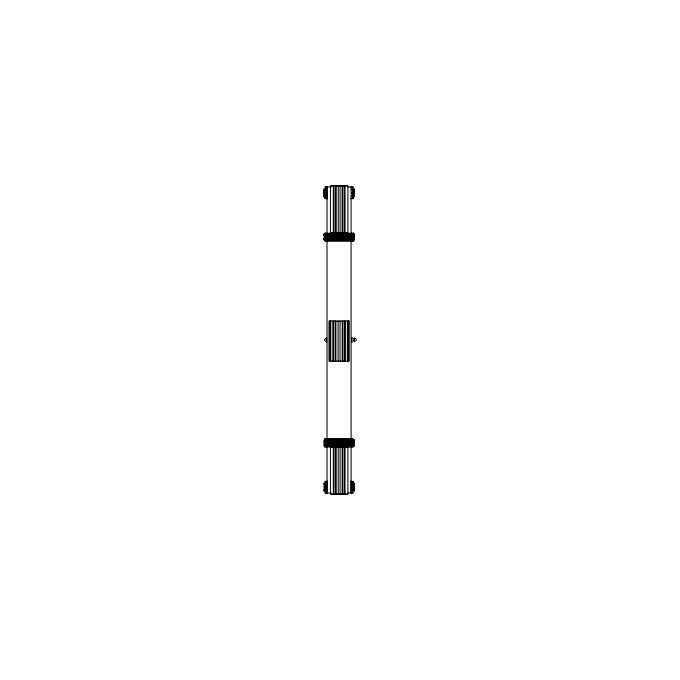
<?xml version="1.0" encoding="UTF-8"?>
<svg xmlns="http://www.w3.org/2000/svg" width="680" height="680" viewBox="0 0 680 680"><rect width="100%" height="100%" fill="white"/><g stroke="black" fill="none" stroke-linecap="round" stroke-linejoin="round"><path stroke-width="1.02" d="M327.233 198.645L327.233 187.008M351.101 481.355L351.101 492.991L351.101 446.394M325.38 235.799L325.38 238.382M354.475 340.306L353.949 341.113M324.861 235.679L325.023 234.541L353.796 234.541M324.581 440.36L324.428 441.498L353.515 441.498L353.311 440.36M353.745 239.641L353.906 238.501L324.81 238.501M353.311 445.46L353.464 444.32L324.377 444.32L324.581 445.46M325.201 239.369L325.414 240.814M325.363 233.368L353.404 233.368L353.685 234.192L353.566 234.812L325.15 234.812M324.929 439.187L352.971 439.187L353.243 440.011L353.132 440.631L324.717 440.631M352.844 239.989L352.265 240.941L351.313 240.1M325.482 440.011L326.069 439.059L327.021 439.9M325.414 233.368L325.201 234.812M325.15 239.369L353.617 239.369L353.685 239.989L353.353 240.814L325.363 240.814M324.981 439.187L324.76 440.631M324.981 446.633L324.76 445.188L353.183 445.188L353.243 445.808L352.92 446.633L324.929 446.633M353.949 338.81L354.382 339.023M327.454 240.1L326.502 240.941L325.924 239.989M350.88 439.9L351.824 439.059L352.41 440.011M330.82 186.006L347.523 186.006M347.514 493.994L330.803 493.994M324.802 187.263L325.354 187.008M353.532 198.407L352.971 198.654M324.802 481.593L325.354 481.346M353.447 492.779L352.971 492.991M326.238 233.368L326.986 233.427M352.096 446.633L351.348 446.573M326.587 187.008L325.907 187.425L325.865 188.938M351.747 198.654L352.427 198.245L352.469 196.732M326.587 481.346L325.907 481.754L325.865 483.267M351.747 492.991L352.427 492.575L352.469 491.062M351.781 233.427L352.529 233.368M326.553 446.573L325.805 446.633M333.327 186.15L333.974 186.15M335.537 186.15L336.183 186.15M338.266 186.15L340.076 186.15M342.159 186.15L342.805 186.15M344.369 186.15L345.015 186.15M325.252 187.008L331.219 186.966M347.956 186.966L353.073 187.008M323.808 188.938L326.238 188.938M354.526 188.938L352.129 188.938L352.129 189.371L354.526 189.371M323.808 189.371L326.238 189.371M325.006 190.111L324.037 190.111L324.037 192.958L325.006 192.958M353.149 190.306L353.812 190.306L353.812 192.771L353.149 192.771M323.808 190.408L326.238 190.408M354.526 190.408L352.129 190.408L352.937 190.842M326.238 190.842L323.808 190.842L323.825 192.295M353.362 190.842L354.526 190.842M353.149 191.539L353.812 191.539M323.808 192.227L326.238 192.227M354.526 192.227L352.129 192.227L352.129 193.443L354.526 193.443M323.808 193.443L326.238 193.443M325.006 194.004L324.037 194.004L324.037 196.851L325.006 196.851M353.149 194.2L353.812 194.2L353.812 196.665L353.149 196.665M324.037 194.718L325.006 194.718M325.397 194.828L326.204 195.262L325.397 195.262M352.937 194.828L352.129 195.262L352.937 195.262M353.71 194.828L354.526 194.828M353.71 195.262L354.526 195.262M353.149 195.432L353.812 195.432M324.037 196.146L325.006 196.146M326.238 196.299L323.808 196.299L323.825 194.667M354.526 196.299L352.129 196.299L352.129 196.732L354.526 196.732M323.808 196.732L326.238 196.732M325.252 198.645L327.666 198.654M350.668 198.654L353.073 198.645M330.438 232.755L347.905 232.755L347.905 186.269L346.962 185.487L345.015 185.487L345.015 232.755M326.145 233.427L352.623 233.427M325.142 233.623L324.164 233.623L324.164 236.47L325.142 236.47M353.566 233.809L354.238 233.809L354.238 236.275M325.04 234.192L353.727 234.192M324.164 234.328L325.142 234.328M353.566 235.042L354.238 235.042M324.164 235.756L353.957 235.679L353.745 234.541M326.655 236.002L352.113 236.002M324.751 236.215L354.017 236.215M324.751 237.023L354.017 237.023M324.751 237.158L354.017 237.158M325.142 237.516L324.164 237.516L324.164 240.354L325.142 240.354M353.566 237.702L354.238 237.702L354.238 240.167L353.566 240.167M324.751 237.966L354.017 237.966M353.77 238.178L325.048 237.966M324.164 238.221L325.142 238.221M353.566 238.935L354.238 238.935M324.164 239.649L353.796 239.641M325.04 239.989L353.727 239.989M325.644 240.941L353.124 240.941M325.21 439.059L352.69 439.059M325.712 439.246L352.189 439.246M353.192 439.646L354.17 439.646L354.17 442.485L353.192 442.485M324.768 439.833L324.088 439.833L324.088 442.298L324.768 442.298M324.598 440.011L353.294 440.011M324.538 440.36L354.17 440.351M324.088 441.065L324.768 441.065M354.17 441.779L324.615 442.034M324.317 442.034L353.583 442.034M324.317 442.841L353.583 442.841M324.317 442.977L353.583 442.977M353.192 443.53L354.17 443.53L354.17 446.377L353.192 446.377M324.768 443.725L324.088 443.725L324.088 446.19L324.768 446.19M324.317 443.785L353.583 443.785M326.221 443.998L351.679 443.998M353.192 444.244L354.17 444.244M324.088 444.958L324.768 444.958M324.538 445.46L353.362 445.46M354.17 445.672L353.192 445.672L353.141 446.947M324.598 445.808L353.294 445.808M325.712 446.573L352.189 446.573M325.21 446.76L352.69 446.76M347.897 447.244L330.429 447.244L330.429 493.731L331.373 494.513L333.319 494.513L333.319 447.244M325.252 481.355L327.666 481.346M350.668 481.346L353.073 481.355M323.808 483.267L324.624 483.267M325.397 483.267L326.204 483.267L325.397 483.701M352.937 483.267L352.129 483.267L352.937 483.701M353.328 483.148L354.526 483.267M325.185 483.335L324.522 483.335L324.522 485.8L325.185 485.8M323.808 483.701L324.624 483.701M353.71 483.701L354.526 483.701L354.51 485.333M353.328 483.854L354.297 483.854M324.522 484.568L325.185 484.568M323.808 484.738L324.624 484.738M325.397 484.738L326.204 484.738L325.397 485.171M352.937 484.738L352.129 484.738L352.937 485.171M353.71 484.738L354.526 484.738M323.808 485.171L324.624 485.171M353.71 485.171L354.526 485.171M353.328 485.282L354.297 485.282M353.328 485.996L354.297 485.996L354.297 483.148M323.808 486.557L324.972 486.557M325.397 486.557L326.204 486.557L326.204 487.772L325.397 487.772M352.937 486.557L352.129 486.557L352.129 487.772L352.937 487.772M353.71 486.557L354.526 486.557M353.328 487.041L354.297 487.041L354.297 489.889L353.328 489.889M325.185 487.228L324.522 487.228L324.522 489.693L325.185 489.693M323.808 487.772L324.972 487.772M353.328 487.747L354.526 487.772M324.522 488.461L325.185 488.461M323.808 489.158L324.972 489.158M325.397 489.158L326.204 489.158L325.397 489.591M352.937 489.158L352.129 489.158L352.937 489.591M353.328 489.175L354.526 489.158L354.51 487.704M323.808 489.591L324.972 489.591M353.71 489.591L354.526 489.591M323.808 490.629L326.238 490.629M354.526 490.629L352.129 490.629L352.129 491.062L354.526 491.062M323.808 491.062L326.238 491.062M325.252 492.991L331.219 492.991M347.956 492.991L353.073 492.991M333.319 493.85L333.965 493.85M335.521 493.85L336.175 493.85M338.249 493.85L340.068 493.85M342.15 493.85L342.796 493.85M344.352 493.85L345.006 493.85M352.971 187.008L353.532 187.263M325.354 198.654L324.802 198.407M352.971 481.346L353.532 481.593M325.354 492.991L324.802 492.737M351.747 187.008L352.427 187.425L352.469 188.938M326.587 198.654L325.907 198.245L325.865 196.732M351.747 481.346L352.427 481.754L352.469 483.267M326.587 492.991L325.907 492.575L325.865 491.062M324.861 238.501L325.023 239.641M354.39 440.3L354.39 441.83M354.39 444.193L354.39 445.714M354.186 337.892L354.186 341.98M353.966 236.215L353.966 237.023M353.966 237.158L353.966 237.966M353.566 233.053L353.566 235.56M353.566 237.532L353.566 240.924M353.532 442.034L353.532 442.841M353.532 442.977L353.532 443.785M353.362 233.053L353.362 235.56M353.362 237.532L353.362 240.924M353.277 482.579L353.277 490.45M353.149 189.55L353.149 197.421M353.141 439.076L353.141 441.065M353.073 482.579L353.073 490.45M352.945 189.55L352.945 197.421M352.937 439.076L352.937 441.065M352.937 445.952L352.937 446.947M352.469 189.371L352.469 190.408M352.469 190.842L352.469 192.227M352.469 193.443L352.469 194.828M352.469 195.262L352.469 196.299M352.469 483.701L352.469 484.738M352.469 485.171L352.469 486.557M352.469 487.772L352.469 489.158M352.469 489.591L352.469 490.629M352.096 337.442L352.096 342.448M351.101 186.966L351.101 233.554M351.101 239.904L351.101 440.045M348.712 321.011L348.712 361.182M348.041 321.011L348.041 361.182M347.897 446.828L347.897 493.731L346.953 494.513L345.006 494.513L345.006 447.244M347.37 321.011L347.37 361.182M345.296 321.011L345.296 361.182M344.599 321.011L344.599 361.182M344.369 232.755L344.369 185.487L342.805 185.487L342.805 232.755M344.352 447.244L344.352 494.513L342.796 494.513L342.796 447.244M342.941 321.011L342.941 361.182M342.244 321.011L342.244 361.182M342.159 232.755L342.159 185.487L340.076 185.487L340.076 232.755M342.15 447.244L342.15 494.513L340.068 494.513L340.068 447.244M340.034 321.011L340.034 361.182M338.266 232.755L338.266 185.487L336.183 185.487L336.183 232.755M338.249 447.244L338.249 494.513L336.175 494.513L336.175 447.244M338.096 321.011L338.096 361.182M335.877 321.011L335.877 361.182M335.537 232.755L335.537 185.487L333.974 185.487L333.974 232.755M335.521 447.244L335.521 494.513L333.965 494.513L333.965 447.244M335.18 321.011L335.18 361.182M333.523 321.011L333.523 361.182M333.327 232.755L333.327 185.487L331.381 185.487L330.438 186.269L330.438 233.172M332.826 321.011L332.826 361.182M330.752 321.011L330.752 361.182M330.08 321.011L330.08 361.182M329.409 321.011L329.409 361.182M327.233 481.355L327.233 492.991M327.029 186.966L327.029 233.554M327.029 239.904L327.029 440.045M327.029 446.394L327.029 492.991M326.596 337.442L326.596 342.448M326.204 188.938L326.204 189.371M326.204 190.408L326.204 190.842M326.204 192.227L326.204 193.443M326.204 196.299L326.204 196.732M326.204 490.629L326.204 491.062M325.865 189.371L325.865 190.408M325.865 190.842L325.865 192.227M325.865 193.443L325.865 194.828M325.865 195.262L325.865 196.299M325.865 483.701L325.865 484.738M325.865 485.171L325.865 486.557M325.865 487.772L325.865 489.158M325.865 489.591L325.865 490.629M325.397 233.053L325.397 233.639M325.397 240.338L325.397 240.924M325.389 482.579L325.389 490.45M325.261 189.55L325.261 197.421M325.193 233.053L325.193 240.924M325.185 482.579L325.185 490.45M325.057 189.55L325.057 197.421M324.972 439.076L324.972 440.07M324.972 445.952L324.972 446.947M324.802 236.215L324.802 237.023M324.802 237.158L324.802 237.966M324.768 439.076L324.768 440.07M324.768 445.952L324.768 446.947M324.368 442.034L324.368 442.841M324.368 442.977L324.368 443.785M323.944 234.285L323.944 235.807M323.944 238.17L323.944 239.7M326.638 340.952A1.326 1.326 0 0 1 324.649 339.804A1.326 1.326 0 0 1 326.638 338.657M353.719 339.048A1.326 1.326 0 0 1 355.631 338.623A1.326 1.326 0 0 1 355.887 340.561A1.326 1.326 0 0 1 353.931 340.646M348.984 321.011L329.137 321.011L329.137 361.182L348.984 361.182L348.984 321.011"/></g></svg>
